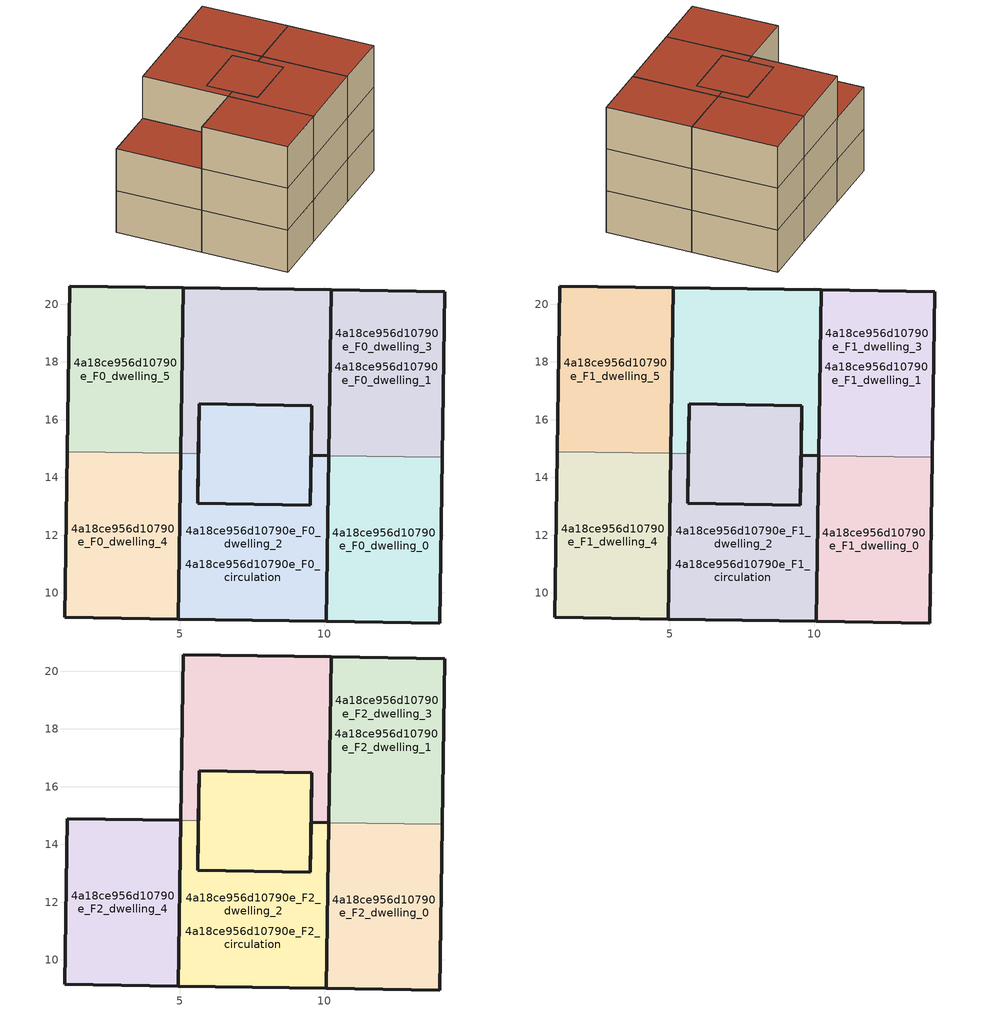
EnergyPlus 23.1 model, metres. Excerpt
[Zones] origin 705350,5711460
4a18ce956d10790e_F0_dwelling_0
 floor ground (EU_floor_Construction): 14.1,14.69 14.01,8.96 10.07,9.02 10.15,14.75 z0
 wall outside (EU_wall_Construction): 10.15,14.75 10.07,9.02 14.01,8.96 14.1,14.69 z0:3
 wall to 4a18ce956d10790e_F0_dwelling_1 (EU_wall_Construction): 14.1,14.69 10.15,14.75 z0:3
4a18ce956d10790e_F0_dwelling_1
 floor ground (EU_floor_Construction): 10.24,20.49 10.24,20.43 10.15,14.75 9.55,14.76 9.57,16.48 5.68,16.54 5.65,14.82 5.04,14.83 5.13,20.57 z0; 14.18,20.43 14.1,14.69 10.15,14.75 10.24,20.43 10.24,20.49 z0
 wall outside (EU_wall_Construction): 14.1,14.69 14.18,20.43 10.24,20.49 10.15,14.75 z0:3
4a18ce956d10790e_F0_dwelling_2
 floor ground (EU_floor_Construction): 10.15,14.75 10.07,9.02 4.96,9.1 5.04,14.83 5.65,14.82 5.62,13.1 9.52,13.04 9.55,14.76 z0; 9.57,16.48 9.52,13.04 5.62,13.1 5.65,14.82 5.68,16.54 z0
 wall outside (EU_wall_Construction): 5.04,14.83 4.96,9.1 10.07,9.02 10.15,14.75 9.55,14.76 9.52,13.04 5.62,13.1 5.65,14.82 z0:3
 wall to 4a18ce956d10790e_F0_dwelling_3 (EU_wall_Construction): 5.65,14.82 5.04,14.83 z0:3
4a18ce956d10790e_F0_dwelling_3
 floor ground (EU_floor_Construction): 10.24,20.49 10.24,20.43 10.15,14.75 9.55,14.76 9.57,16.48 5.68,16.54 5.65,14.82 5.04,14.83 5.13,20.57 z0; 14.18,20.43 14.1,14.69 10.15,14.75 10.23,19.56 10.24,20.49 z0; 9.57,16.48 9.52,13.04 5.62,13.1 5.65,14.82 5.68,16.54 z0
 wall outside (EU_wall_Construction): 5.65,14.82 5.68,16.54 9.57,16.48 9.55,14.76 10.15,14.75 10.24,20.49 5.13,20.57 5.04,14.83 z0:3
4a18ce956d10790e_F0_dwelling_4
 floor ground (EU_floor_Construction): 5.04,14.83 4.96,9.1 1.01,9.16 1.1,14.89 z0
 wall outside (EU_wall_Construction): 1.1,14.89 1.01,9.16 4.96,9.1 5.04,14.83 z0:3
 wall to 4a18ce956d10790e_F0_dwelling_5 (EU_wall_Construction): 5.04,14.83 1.1,14.89 z0:3
4a18ce956d10790e_F0_dwelling_5
 floor ground (EU_floor_Construction): 5.13,20.57 5.04,14.83 1.1,14.89 1.19,20.63 z0
 wall outside (EU_wall_Construction): 5.04,14.83 5.13,20.57 1.19,20.63 1.1,14.89 z0:3
4a18ce956d10790e_F0_circulation
 floor ground (EU_floor_Construction): 10.15,14.75 10.07,9.02 4.96,9.1 5.04,14.83 5.65,14.82 5.62,13.1 9.52,13.04 9.55,14.76 z0; 9.57,16.48 9.52,13.04 5.62,13.1 5.65,14.82 5.68,16.54 z0; 10.24,20.49 10.15,14.75 9.55,14.76 9.57,16.48 5.68,16.54 5.65,14.82 5.04,14.83 5.13,20.57 z0
 wall outside (EU_wall_Construction): 5.68,16.54 5.62,13.1 9.52,13.04 9.57,16.48 5.68,16.54 z0:3
4a18ce956d10790e_F1_dwelling_0
 floor to 4a18ce956d10790e_F0_dwelling_0 (EU_floor_Construction): 14.1,14.69 14.01,8.96 10.07,9.02 10.15,14.75 z3
 wall outside (EU_wall_Construction): 10.15,14.75 10.07,9.02 14.01,8.96 14.1,14.69 z3:6
 wall to 4a18ce956d10790e_F1_dwelling_1 (EU_wall_Construction): 14.1,14.69 10.15,14.75 z3:6
4a18ce956d10790e_F1_dwelling_1
 floor outside (EU_floor_Construction): 10.24,20.49 10.24,20.43 10.15,14.75 9.55,14.76 9.57,16.48 5.68,16.54 5.65,14.82 5.04,14.83 5.13,20.57 z3
 floor to 4a18ce956d10790e_F0_dwelling_1 (EU_floor_Construction): 14.18,20.43 14.1,14.69 10.15,14.75 10.23,19.9 10.24,20.49 z3
 wall outside (EU_wall_Construction): 14.1,14.69 14.18,20.43 10.24,20.49 10.15,14.75 z3:6
4a18ce956d10790e_F1_dwelling_2
 floor outside (EU_floor_Construction): 10.15,14.75 10.07,9.02 4.96,9.1 5.04,14.83 5.65,14.82 5.62,13.1 9.52,13.04 9.55,14.76 z3; 9.57,16.48 9.52,13.04 5.62,13.1 5.65,14.82 5.68,16.54 z3
 wall outside (EU_wall_Construction): 5.04,14.83 4.96,9.1 10.07,9.02 10.15,14.75 9.55,14.76 9.52,13.04 5.62,13.1 5.65,14.82 z3:6
 wall to 4a18ce956d10790e_F1_dwelling_3 (EU_wall_Construction): 5.65,14.82 5.04,14.83 z3:6
4a18ce956d10790e_F1_dwelling_3
 floor outside (EU_floor_Construction): 9.57,16.48 9.52,13.04 5.62,13.1 5.65,14.82 5.68,16.54 z3
 floor to 4a18ce956d10790e_F0_dwelling_3 (EU_floor_Construction): 10.24,20.49 10.24,20.43 10.15,14.75 9.55,14.76 9.57,16.48 5.68,16.54 5.65,14.82 5.04,14.83 5.13,20.57 z3; 14.18,20.43 14.1,14.69 10.15,14.75 10.23,19.56 10.24,20.49 z3
 wall outside (EU_wall_Construction): 5.65,14.82 5.68,16.54 9.57,16.48 9.55,14.76 10.15,14.75 10.24,20.49 5.13,20.57 5.04,14.83 z3:6
4a18ce956d10790e_F1_dwelling_4
 floor to 4a18ce956d10790e_F0_dwelling_4 (EU_floor_Construction): 5.04,14.83 4.96,9.1 1.01,9.16 1.1,14.89 z3
 wall outside (EU_wall_Construction): 1.1,14.89 1.01,9.16 4.96,9.1 5.04,14.83 z3:6
 wall to 4a18ce956d10790e_F1_dwelling_5 (EU_wall_Construction): 5.04,14.83 1.1,14.89 z3:6
4a18ce956d10790e_F1_dwelling_5
 floor to 4a18ce956d10790e_F0_dwelling_5 (EU_floor_Construction): 5.13,20.57 5.04,14.83 1.1,14.89 1.19,20.63 z3
 wall outside (EU_wall_Construction): 5.04,14.83 5.13,20.57 1.19,20.63 1.1,14.89 z3:6
 roof outside (EU_roof_Construction): 5.04,14.83 5.13,20.57 1.19,20.63 1.1,14.89 z6
4a18ce956d10790e_F1_circulation
 floor to 4a18ce956d10790e_F0_circulation (EU_floor_Construction): 10.15,14.75 10.07,9.02 4.96,9.1 5.04,14.83 5.65,14.82 5.62,13.1 9.52,13.04 9.55,14.76 z3; 9.57,16.48 9.52,13.04 5.62,13.1 5.65,14.82 5.68,16.54 z3; 10.24,20.49 10.15,14.75 9.55,14.76 9.57,16.48 5.68,16.54 5.65,14.82 5.04,14.83 5.13,20.57 z3
 wall outside (EU_wall_Construction): 5.68,16.54 5.62,13.1 9.52,13.04 9.57,16.48 5.68,16.54 z3:6
4a18ce956d10790e_F2_dwelling_0
 floor to 4a18ce956d10790e_F1_dwelling_0 (EU_floor_Construction): 14.1,14.69 14.01,8.96 10.07,9.02 10.15,14.75 z6
 wall outside (EU_wall_Construction): 10.15,14.75 10.07,9.02 14.01,8.96 14.1,14.69 z6:9
 wall to 4a18ce956d10790e_F2_dwelling_1 (EU_wall_Construction): 14.1,14.69 10.15,14.75 z6:9
 roof outside (EU_roof_Construction): 14.01,8.96 14.1,14.69 10.15,14.75 10.07,9.02 z9
4a18ce956d10790e_F2_dwelling_1
 floor outside (EU_floor_Construction): 10.24,20.49 10.24,20.43 10.15,14.75 9.55,14.76 9.57,16.48 5.68,16.54 5.65,14.82 5.04,14.83 5.13,20.57 z6
 floor to 4a18ce956d10790e_F1_dwelling_1 (EU_floor_Construction): 14.18,20.43 14.1,14.69 10.15,14.75 10.23,19.9 10.24,20.49 z6
 wall outside (EU_wall_Construction): 14.1,14.69 14.18,20.43 10.24,20.49 10.15,14.75 z6:9
 roof outside (EU_roof_Construction): 10.24,20.43 10.24,20.49 5.13,20.57 5.04,14.83 5.65,14.82 5.68,16.54 9.57,16.48 9.55,14.76 10.15,14.75 z9; 14.1,14.69 14.18,20.43 10.24,20.49 10.24,20.43 10.15,14.75 z9
4a18ce956d10790e_F2_dwelling_2
 floor outside (EU_floor_Construction): 10.15,14.75 10.07,9.02 4.96,9.1 5.04,14.83 5.65,14.82 5.62,13.1 9.52,13.04 9.55,14.76 z6; 9.57,16.48 9.52,13.04 5.62,13.1 5.65,14.82 5.68,16.54 z6
 wall outside (EU_wall_Construction): 5.04,14.83 4.96,9.1 10.07,9.02 10.15,14.75 9.55,14.76 9.52,13.04 5.62,13.1 5.65,14.82 z6:9
 wall to 4a18ce956d10790e_F2_dwelling_3 (EU_wall_Construction): 5.65,14.82 5.04,14.83 z6:9
 roof outside (EU_roof_Construction): 9.52,13.04 9.57,16.48 5.68,16.54 5.65,14.82 5.62,13.1 z9; 10.07,9.02 10.15,14.75 9.55,14.76 9.52,13.04 5.62,13.1 5.65,14.82 5.04,14.83 4.96,9.1 z9
4a18ce956d10790e_F2_dwelling_3
 floor outside (EU_floor_Construction): 9.57,16.48 9.52,13.04 5.62,13.1 5.65,14.82 5.68,16.54 z6
 floor to 4a18ce956d10790e_F1_dwelling_3 (EU_floor_Construction): 10.24,20.49 10.24,20.43 10.15,14.75 9.55,14.76 9.57,16.48 5.68,16.54 5.65,14.82 5.04,14.83 5.13,20.57 z6; 14.18,20.43 14.1,14.69 10.15,14.75 10.23,19.56 10.24,20.49 z6
 wall outside (EU_wall_Construction): 5.65,14.82 5.68,16.54 9.57,16.48 9.55,14.76 10.15,14.75 10.24,20.49 5.13,20.57 5.04,14.83 z6:9
 roof outside (EU_roof_Construction): 10.24,20.43 10.24,20.49 5.13,20.57 5.04,14.83 5.65,14.82 5.68,16.54 9.57,16.48 9.55,14.76 10.15,14.75 z9; 14.1,14.69 14.18,20.43 10.24,20.49 10.23,19.56 10.15,14.75 z9; 9.52,13.04 9.57,16.48 5.68,16.54 5.65,14.82 5.62,13.1 z9
4a18ce956d10790e_F2_dwelling_4
 floor to 4a18ce956d10790e_F1_dwelling_4 (EU_floor_Construction): 5.04,14.83 4.96,9.1 1.01,9.16 1.1,14.89 z6
 wall outside (EU_wall_Construction): 4.96,9.1 5.04,14.83 1.1,14.89 1.01,9.16 4.96,9.1 z6:9
 roof outside (EU_roof_Construction): 4.96,9.1 5.04,14.83 1.1,14.89 1.01,9.16 z9
4a18ce956d10790e_F2_circulation
 floor to 4a18ce956d10790e_F1_circulation (EU_floor_Construction): 10.15,14.75 10.07,9.02 4.96,9.1 5.04,14.83 5.65,14.82 5.62,13.1 9.52,13.04 9.55,14.76 z6; 9.57,16.48 9.52,13.04 5.62,13.1 5.65,14.82 5.68,16.54 z6; 10.24,20.49 10.15,14.75 9.55,14.76 9.57,16.48 5.68,16.54 5.65,14.82 5.04,14.83 5.13,20.57 z6
 wall outside (EU_wall_Construction): 5.68,16.54 5.62,13.1 9.52,13.04 9.57,16.48 5.68,16.54 z6:9
 roof outside (EU_roof_Construction): 10.07,9.02 10.15,14.75 9.55,14.76 9.52,13.04 5.62,13.1 5.65,14.82 5.04,14.83 4.96,9.1 z9; 9.52,13.04 9.57,16.48 5.68,16.54 5.65,14.82 5.62,13.1 z9; 10.15,14.75 10.24,20.49 5.13,20.57 5.04,14.83 5.65,14.82 5.68,16.54 9.57,16.48 9.55,14.76 z9
shading: 14.03,10.91 14.16,18.78 z0:6
[Building]
EU S2 Campaign: North Axis=0; Terrain=City; Solar Distribution=FullExterior
[Site:Location]
London: Latitude=51.5; Longitude=-0.5; Time Zone=0; Elevation=25
[SizingPeriod:WeatherFileDays]
AnnualSizingPeriod: Begin Month=1; Begin Day of Month=1; End Month=12; End Day of Month=31; Day of Week for Start Day=Monday; Use Weather File Daylight Saving Period=No; Use Weather File Rain and Snow Indicators=No
[MATERIAL]
EU_InternalMass_Material: Roughness=MediumRough; Thickness=0.1; Conductivity=1; Density=1800; Specific Heat=900; Thermal Absorptance=0.9; Solar Absorptance=0.7; Visible Absorptance=0.7
[MATERIAL:NOMASS] Roughness=MediumRough; Thermal Absorptance=0.9; Solar Absorptance=0.7; Visible Absorptance=0.7
Name | Thermal Resistance
EU_wall_NoMass | 1.04674
EU_roof_NoMass | 4.32442
EU_floor_NoMass | 2.04616
[CONSTRUCTION]
EU_wall_Construction: EU_wall_NoMass
EU_roof_Construction: EU_roof_NoMass
EU_floor_Construction: EU_floor_NoMass
EU_InternalMass_Construction: EU_InternalMass_Material
[ZONE] Type=1; Multiplier=1; Ceiling Height=autocalculate; Floor Area=autocalculate; Part of Total Floor Area=Yes
Name | Volume
4a18ce956d10790e_F0_dwelling_0; 4a18ce956d10790e_F1_dwelling_0; 4a18ce956d10790e_F2_dwelling_0 | 67.8567
4a18ce956d10790e_F0_dwelling_1 | 135.713
4a18ce956d10790e_F1_dwelling_1; 4a18ce956d10790e_F2_dwelling_1 | 135.714
4a18ce956d10790e_F0_dwelling_2; 4a18ce956d10790e_F1_dwelling_2; 4a18ce956d10790e_F2_dwelling_2 | 108.125
4a18ce956d10790e_F0_dwelling_3; 4a18ce956d10790e_F1_dwelling_3; 4a18ce956d10790e_F2_dwelling_3 | 175.982
4a18ce956d10790e_F0_dwelling_4; 4a18ce956d10790e_F1_dwelling_4; 4a18ce956d10790e_F2_dwelling_4; 4a18ce956d10790e_F0_dwelling_5; 4a18ce956d10790e_F1_dwelling_5 | 67.8574
4a18ce956d10790e_F0_circulation; 4a18ce956d10790e_F1_circulation; 4a18ce956d10790e_F2_circulation | 175.981
[INTERNALMASS] Construction=EU_InternalMass_Construction
Name | Zone or ZoneList | Surface Area
4a18ce956d10790e_F0_dwelling_0_EU_InternalMass | 4a18ce956d10790e_F0_dwelling_0 | 22.6191
4a18ce956d10790e_F0_dwelling_1_EU_InternalMass | 4a18ce956d10790e_F0_dwelling_1 | 22.6191
4a18ce956d10790e_F0_dwelling_2_EU_InternalMass | 4a18ce956d10790e_F0_dwelling_2 | 22.6191
4a18ce956d10790e_F0_dwelling_3_EU_InternalMass | 4a18ce956d10790e_F0_dwelling_3 | 22.6191
4a18ce956d10790e_F0_dwelling_4_EU_InternalMass | 4a18ce956d10790e_F0_dwelling_4 | 22.6191
4a18ce956d10790e_F0_dwelling_5_EU_InternalMass | 4a18ce956d10790e_F0_dwelling_5 | 22.6191
4a18ce956d10790e_F1_dwelling_0_EU_InternalMass | 4a18ce956d10790e_F1_dwelling_0 | 22.6191
4a18ce956d10790e_F1_dwelling_1_EU_InternalMass | 4a18ce956d10790e_F1_dwelling_1 | 22.6191
4a18ce956d10790e_F1_dwelling_2_EU_InternalMass | 4a18ce956d10790e_F1_dwelling_2 | 22.6191
4a18ce956d10790e_F1_dwelling_3_EU_InternalMass | 4a18ce956d10790e_F1_dwelling_3 | 22.6191
4a18ce956d10790e_F1_dwelling_4_EU_InternalMass | 4a18ce956d10790e_F1_dwelling_4 | 22.6191
4a18ce956d10790e_F1_dwelling_5_EU_InternalMass | 4a18ce956d10790e_F1_dwelling_5 | 22.6191
4a18ce956d10790e_F2_dwelling_0_EU_InternalMass | 4a18ce956d10790e_F2_dwelling_0 | 22.6191
4a18ce956d10790e_F2_dwelling_1_EU_InternalMass | 4a18ce956d10790e_F2_dwelling_1 | 22.6191
4a18ce956d10790e_F2_dwelling_2_EU_InternalMass | 4a18ce956d10790e_F2_dwelling_2 | 45.2382
4a18ce956d10790e_F2_dwelling_3_EU_InternalMass | 4a18ce956d10790e_F2_dwelling_3 | 22.6191
4a18ce956d10790e_F2_dwelling_4_EU_InternalMass | 4a18ce956d10790e_F2_dwelling_4 | 22.6191
[OTHEREQUIPMENT] Fuel Type=Electricity; Design Level Calculation Method=Watts/Area; Power per Zone Floor Area=1; Fraction Latent=0; Fraction Radiant=0; Fraction Lost=0; Carbon Dioxide Generation Rate=0; EndUse Subcategory=EU_Step8_InternalGains
Name | Zone or ZoneList or Space or SpaceList | Schedule
EU_Step8_InternalGain_4a18ce956d10790e_F0_dwelling_0_f000 | 4a18ce956d10790e_F0_dwelling_0 | EU_Step8_GainSchedule_4a18ce956d10790e_F0_dwelling_0_f000
EU_Step8_InternalGain_4a18ce956d10790e_F0_dwelling_1_f000 | 4a18ce956d10790e_F0_dwelling_1 | EU_Step8_GainSchedule_4a18ce956d10790e_F0_dwelling_1_f000
EU_Step8_InternalGain_4a18ce956d10790e_F0_dwelling_2_f000 | 4a18ce956d10790e_F0_dwelling_2 | EU_Step8_GainSchedule_4a18ce956d10790e_F0_dwelling_2_f000
EU_Step8_InternalGain_4a18ce956d10790e_F0_dwelling_3_f000 | 4a18ce956d10790e_F0_dwelling_3 | EU_Step8_GainSchedule_4a18ce956d10790e_F0_dwelling_3_f000
EU_Step8_InternalGain_4a18ce956d10790e_F0_dwelling_4_f000 | 4a18ce956d10790e_F0_dwelling_4 | EU_Step8_GainSchedule_4a18ce956d10790e_F0_dwelling_4_f000
EU_Step8_InternalGain_4a18ce956d10790e_F0_dwelling_5_f000 | 4a18ce956d10790e_F0_dwelling_5 | EU_Step8_GainSchedule_4a18ce956d10790e_F0_dwelling_5_f000
EU_Step8_InternalGain_4a18ce956d10790e_F1_dwelling_0_f000 | 4a18ce956d10790e_F1_dwelling_0 | EU_Step8_GainSchedule_4a18ce956d10790e_F1_dwelling_0_f000
EU_Step8_InternalGain_4a18ce956d10790e_F1_dwelling_1_f000 | 4a18ce956d10790e_F1_dwelling_1 | EU_Step8_GainSchedule_4a18ce956d10790e_F1_dwelling_1_f000
EU_Step8_InternalGain_4a18ce956d10790e_F1_dwelling_2_f000 | 4a18ce956d10790e_F1_dwelling_2 | EU_Step8_GainSchedule_4a18ce956d10790e_F1_dwelling_2_f000
EU_Step8_InternalGain_4a18ce956d10790e_F1_dwelling_3_f000 | 4a18ce956d10790e_F1_dwelling_3 | EU_Step8_GainSchedule_4a18ce956d10790e_F1_dwelling_3_f000
EU_Step8_InternalGain_4a18ce956d10790e_F1_dwelling_4_f000 | 4a18ce956d10790e_F1_dwelling_4 | EU_Step8_GainSchedule_4a18ce956d10790e_F1_dwelling_4_f000
EU_Step8_InternalGain_4a18ce956d10790e_F1_dwelling_5_f000 | 4a18ce956d10790e_F1_dwelling_5 | EU_Step8_GainSchedule_4a18ce956d10790e_F1_dwelling_5_f000
EU_Step8_InternalGain_4a18ce956d10790e_F2_dwelling_0_f000 | 4a18ce956d10790e_F2_dwelling_0 | EU_Step8_GainSchedule_4a18ce956d10790e_F2_dwelling_0_f000
EU_Step8_InternalGain_4a18ce956d10790e_F2_dwelling_1_f000 | 4a18ce956d10790e_F2_dwelling_1 | EU_Step8_GainSchedule_4a18ce956d10790e_F2_dwelling_1_f000
EU_Step8_InternalGain_4a18ce956d10790e_F2_dwelling_2_f000 | 4a18ce956d10790e_F2_dwelling_2 | EU_Step8_GainSchedule_4a18ce956d10790e_F2_dwelling_2_f000
EU_Step8_InternalGain_4a18ce956d10790e_F2_dwelling_3_f000 | 4a18ce956d10790e_F2_dwelling_3 | EU_Step8_GainSchedule_4a18ce956d10790e_F2_dwelling_3_f000
EU_Step8_InternalGain_4a18ce956d10790e_F2_dwelling_4_f000 | 4a18ce956d10790e_F2_dwelling_4 | EU_Step8_GainSchedule_4a18ce956d10790e_F2_dwelling_4_f000
[ZONEINFILTRATION:DESIGNFLOWRATE] Schedule=EU_AlwaysOn; Design Flow Rate Calculation Method=Flow/Area; Flow Rate per Floor Area=0.0005; Constant Term Coefficient=1; Temperature Term Coefficient=0; Velocity Term Coefficient=0; Velocity Squared Term Coefficient=0
Name | Zone or ZoneList or Space or SpaceList
EU_Circulation_Infiltration_4a18ce956d10790e_F0_circulation | 4a18ce956d10790e_F0_circulation
EU_Circulation_Infiltration_4a18ce956d10790e_F1_circulation | 4a18ce956d10790e_F1_circulation
EU_Circulation_Infiltration_4a18ce956d10790e_F2_circulation | 4a18ce956d10790e_F2_circulation
[ZONEVENTILATION:DESIGNFLOWRATE] Schedule=EU_AlwaysOn; Design Flow Rate Calculation Method=AirChanges/Hour; Air Changes per Hour=0.488719; Ventilation Type=Natural; Fan Pressure Rise=0; Fan Total Efficiency=1; Constant Term Coefficient=1; Temperature Term Coefficient=0; Velocity Term Coefficient=0; Velocity Squared Term Coefficient=0; Minimum Indoor Temperature=-100; Maximum Indoor Temperature=100; Delta Temperature=-100; Minimum Outdoor Temperature=-100; Maximum Outdoor Temperature=100; Maximum Wind Speed=40
Name | Zone or ZoneList or Space or SpaceList
EU_ConstantAir_4a18ce956d10790e_F0_dwelling_0 | 4a18ce956d10790e_F0_dwelling_0
EU_ConstantAir_4a18ce956d10790e_F0_dwelling_1 | 4a18ce956d10790e_F0_dwelling_1
EU_ConstantAir_4a18ce956d10790e_F0_dwelling_2 | 4a18ce956d10790e_F0_dwelling_2
EU_ConstantAir_4a18ce956d10790e_F0_dwelling_3 | 4a18ce956d10790e_F0_dwelling_3
EU_ConstantAir_4a18ce956d10790e_F0_dwelling_4 | 4a18ce956d10790e_F0_dwelling_4
EU_ConstantAir_4a18ce956d10790e_F0_dwelling_5 | 4a18ce956d10790e_F0_dwelling_5
EU_ConstantAir_4a18ce956d10790e_F1_dwelling_0 | 4a18ce956d10790e_F1_dwelling_0
EU_ConstantAir_4a18ce956d10790e_F1_dwelling_1 | 4a18ce956d10790e_F1_dwelling_1
EU_ConstantAir_4a18ce956d10790e_F1_dwelling_2 | 4a18ce956d10790e_F1_dwelling_2
EU_ConstantAir_4a18ce956d10790e_F1_dwelling_3 | 4a18ce956d10790e_F1_dwelling_3
EU_ConstantAir_4a18ce956d10790e_F1_dwelling_4 | 4a18ce956d10790e_F1_dwelling_4
EU_ConstantAir_4a18ce956d10790e_F1_dwelling_5 | 4a18ce956d10790e_F1_dwelling_5
EU_ConstantAir_4a18ce956d10790e_F2_dwelling_0 | 4a18ce956d10790e_F2_dwelling_0
EU_ConstantAir_4a18ce956d10790e_F2_dwelling_1 | 4a18ce956d10790e_F2_dwelling_1
EU_ConstantAir_4a18ce956d10790e_F2_dwelling_2 | 4a18ce956d10790e_F2_dwelling_2
EU_ConstantAir_4a18ce956d10790e_F2_dwelling_3 | 4a18ce956d10790e_F2_dwelling_3
EU_ConstantAir_4a18ce956d10790e_F2_dwelling_4 | 4a18ce956d10790e_F2_dwelling_4
[HVACTEMPLATE:THERMOSTAT] Constant Heating Setpoint=20; Constant Cooling Setpoint=50
EU_HeatOnly_4a18ce956d10790e_F0_dwelling_0; EU_HeatOnly_4a18ce956d10790e_F0_dwelling_1; EU_HeatOnly_4a18ce956d10790e_F0_dwelling_2; EU_HeatOnly_4a18ce956d10790e_F0_dwelling_3; EU_HeatOnly_4a18ce956d10790e_F0_dwelling_4; EU_HeatOnly_4a18ce956d10790e_F0_dwelling_5; EU_HeatOnly_4a18ce956d10790e_F1_dwelling_0; EU_HeatOnly_4a18ce956d10790e_F1_dwelling_1; EU_HeatOnly_4a18ce956d10790e_F1_dwelling_2; EU_HeatOnly_4a18ce956d10790e_F1_dwelling_3; EU_HeatOnly_4a18ce956d10790e_F1_dwelling_4; EU_HeatOnly_4a18ce956d10790e_F1_dwelling_5; EU_HeatOnly_4a18ce956d10790e_F2_dwelling_0; EU_HeatOnly_4a18ce956d10790e_F2_dwelling_1; EU_HeatOnly_4a18ce956d10790e_F2_dwelling_2; EU_HeatOnly_4a18ce956d10790e_F2_dwelling_3; EU_HeatOnly_4a18ce956d10790e_F2_dwelling_4
[HVACTEMPLATE:ZONE:IDEALLOADSAIRSYSTEM] System Availability Schedule=EU_AlwaysOn; Maximum Heating Supply Air Temperature=50; Minimum Cooling Supply Air Temperature=13; Maximum Heating Supply Air Humidity Ratio=0.0156; Minimum Cooling Supply Air Humidity Ratio=0.0077; Heating Limit=NoLimit; Cooling Limit=NoLimit; Heating Availability Schedule=EU_AlwaysOn; Cooling Availability Schedule=EU_CoolingOff; Dehumidification Control Type=ConstantSensibleHeatRatio; Cooling Sensible Heat Ratio=0.7; Dehumidification Setpoint=60; Humidification Control Type=None; Humidification Setpoint=30; Outdoor Air Method=None; Outdoor Air Flow Rate per Person=0.00944; Outdoor Air Flow Rate per Zone Floor Area=0; Outdoor Air Flow Rate per Zone=0; Demand Controlled Ventilation Type=None; Outdoor Air Economizer Type=NoEconomizer; Heat Recovery Type=None; Sensible Heat Recovery Effectiveness=0.7; Latent Heat Recovery Effectiveness=0.65
Name | Template Thermostat
4a18ce956d10790e_F0_dwelling_0 | EU_HeatOnly_4a18ce956d10790e_F0_dwelling_0
4a18ce956d10790e_F0_dwelling_1 | EU_HeatOnly_4a18ce956d10790e_F0_dwelling_1
4a18ce956d10790e_F0_dwelling_2 | EU_HeatOnly_4a18ce956d10790e_F0_dwelling_2
4a18ce956d10790e_F0_dwelling_3 | EU_HeatOnly_4a18ce956d10790e_F0_dwelling_3
4a18ce956d10790e_F0_dwelling_4 | EU_HeatOnly_4a18ce956d10790e_F0_dwelling_4
4a18ce956d10790e_F0_dwelling_5 | EU_HeatOnly_4a18ce956d10790e_F0_dwelling_5
4a18ce956d10790e_F1_dwelling_0 | EU_HeatOnly_4a18ce956d10790e_F1_dwelling_0
4a18ce956d10790e_F1_dwelling_1 | EU_HeatOnly_4a18ce956d10790e_F1_dwelling_1
4a18ce956d10790e_F1_dwelling_2 | EU_HeatOnly_4a18ce956d10790e_F1_dwelling_2
4a18ce956d10790e_F1_dwelling_3 | EU_HeatOnly_4a18ce956d10790e_F1_dwelling_3
4a18ce956d10790e_F1_dwelling_4 | EU_HeatOnly_4a18ce956d10790e_F1_dwelling_4
4a18ce956d10790e_F1_dwelling_5 | EU_HeatOnly_4a18ce956d10790e_F1_dwelling_5
4a18ce956d10790e_F2_dwelling_0 | EU_HeatOnly_4a18ce956d10790e_F2_dwelling_0
4a18ce956d10790e_F2_dwelling_1 | EU_HeatOnly_4a18ce956d10790e_F2_dwelling_1
4a18ce956d10790e_F2_dwelling_2 | EU_HeatOnly_4a18ce956d10790e_F2_dwelling_2
4a18ce956d10790e_F2_dwelling_3 | EU_HeatOnly_4a18ce956d10790e_F2_dwelling_3
4a18ce956d10790e_F2_dwelling_4 | EU_HeatOnly_4a18ce956d10790e_F2_dwelling_4
[SIZING:ZONE] Zone Cooling Design Supply Air Temperature Input Method=SupplyAirTemperature; Zone Cooling Design Supply Air Temperature=13; Zone Heating Design Supply Air Temperature Input Method=SupplyAirTemperature; Zone Heating Design Supply Air Temperature=50; Zone Cooling Design Supply Air Humidity Ratio=0.008; Zone Heating Design Supply Air Humidity Ratio=0.008; Cooling Design Air Flow Method=DesignDay; Cooling Design Air Flow Rate=0; Cooling Minimum Air Flow per Zone Floor Area=0.000762; Cooling Minimum Air Flow=0; Cooling Minimum Air Flow Fraction=0.2; Heating Design Air Flow Method=DesignDay; Heating Design Air Flow Rate=0; Heating Maximum Air Flow per Zone Floor Area=0.002032; Heating Maximum Air Flow=0.141576; Heating Maximum Air Flow Fraction=0.3; Account for Dedicated Outdoor Air System=No; Dedicated Outdoor Air System Control Strategy=NeutralSupplyAir; Dedicated Outdoor Air Low Setpoint Temperature for Design=autosize; Dedicated Outdoor Air High Setpoint Temperature for Design=autosize; Zone Load Sizing Method=Sensible Load Only No Latent Load; Zone Latent Cooling Design Supply Air Humidity Ratio Input Method=HumidityRatioDifference; Zone Cooling Design Supply Air Humidity Ratio Difference=0.005; Zone Latent Heating Design Supply Air Humidity Ratio Input Method=HumidityRatioDifference; Zone Humidification Design Supply Air Humidity Ratio Difference=0.005
4a18ce956d10790e_F0_dwelling_0; 4a18ce956d10790e_F0_dwelling_1; 4a18ce956d10790e_F0_dwelling_2; 4a18ce956d10790e_F0_dwelling_3; 4a18ce956d10790e_F0_dwelling_4; 4a18ce956d10790e_F0_dwelling_5; 4a18ce956d10790e_F1_dwelling_0; 4a18ce956d10790e_F1_dwelling_1; 4a18ce956d10790e_F1_dwelling_2; 4a18ce956d10790e_F1_dwelling_3; 4a18ce956d10790e_F1_dwelling_4; 4a18ce956d10790e_F1_dwelling_5; 4a18ce956d10790e_F2_dwelling_0; 4a18ce956d10790e_F2_dwelling_1; 4a18ce956d10790e_F2_dwelling_2; 4a18ce956d10790e_F2_dwelling_3; 4a18ce956d10790e_F2_dwelling_4
[SCHEDULE:CONSTANT]
Name | Hourly Value
EU_AlwaysOn | 1
EU_CoolingOff | 0
[SCHEDULE:FILE] Column Number=1; Rows to Skip at Top=0; Number of Hours of Data=8760; Column Separator=Comma; Interpolate to Timestep=No; Minutes per Item=60; Adjust Schedule for Daylight Savings=Yes
Name | File
EU_Step8_GainSchedule_4a18ce956d10790e_F0_dwelling_0_f000 | ../../schedules/4a18ce956d10790e/4a18ce956d10790e_F0_dwelling_0_f000_gain.csv
EU_Step8_GainSchedule_4a18ce956d10790e_F0_dwelling_1_f000 | ../../schedules/4a18ce956d10790e/4a18ce956d10790e_F0_dwelling_1_f000_gain.csv
EU_Step8_GainSchedule_4a18ce956d10790e_F0_dwelling_2_f000 | ../../schedules/4a18ce956d10790e/4a18ce956d10790e_F0_dwelling_2_f000_gain.csv
EU_Step8_GainSchedule_4a18ce956d10790e_F0_dwelling_3_f000 | ../../schedules/4a18ce956d10790e/4a18ce956d10790e_F0_dwelling_3_f000_gain.csv
EU_Step8_GainSchedule_4a18ce956d10790e_F0_dwelling_4_f000 | ../../schedules/4a18ce956d10790e/4a18ce956d10790e_F0_dwelling_4_f000_gain.csv
EU_Step8_GainSchedule_4a18ce956d10790e_F0_dwelling_5_f000 | ../../schedules/4a18ce956d10790e/4a18ce956d10790e_F0_dwelling_5_f000_gain.csv
EU_Step8_GainSchedule_4a18ce956d10790e_F1_dwelling_0_f000 | ../../schedules/4a18ce956d10790e/4a18ce956d10790e_F1_dwelling_0_f000_gain.csv
EU_Step8_GainSchedule_4a18ce956d10790e_F1_dwelling_1_f000 | ../../schedules/4a18ce956d10790e/4a18ce956d10790e_F1_dwelling_1_f000_gain.csv
EU_Step8_GainSchedule_4a18ce956d10790e_F1_dwelling_2_f000 | ../../schedules/4a18ce956d10790e/4a18ce956d10790e_F1_dwelling_2_f000_gain.csv
EU_Step8_GainSchedule_4a18ce956d10790e_F1_dwelling_3_f000 | ../../schedules/4a18ce956d10790e/4a18ce956d10790e_F1_dwelling_3_f000_gain.csv
EU_Step8_GainSchedule_4a18ce956d10790e_F1_dwelling_4_f000 | ../../schedules/4a18ce956d10790e/4a18ce956d10790e_F1_dwelling_4_f000_gain.csv
EU_Step8_GainSchedule_4a18ce956d10790e_F1_dwelling_5_f000 | ../../schedules/4a18ce956d10790e/4a18ce956d10790e_F1_dwelling_5_f000_gain.csv
EU_Step8_GainSchedule_4a18ce956d10790e_F2_dwelling_0_f000 | ../../schedules/4a18ce956d10790e/4a18ce956d10790e_F2_dwelling_0_f000_gain.csv
EU_Step8_GainSchedule_4a18ce956d10790e_F2_dwelling_1_f000 | ../../schedules/4a18ce956d10790e/4a18ce956d10790e_F2_dwelling_1_f000_gain.csv
EU_Step8_GainSchedule_4a18ce956d10790e_F2_dwelling_2_f000 | ../../schedules/4a18ce956d10790e/4a18ce956d10790e_F2_dwelling_2_f000_gain.csv
EU_Step8_GainSchedule_4a18ce956d10790e_F2_dwelling_3_f000 | ../../schedules/4a18ce956d10790e/4a18ce956d10790e_F2_dwelling_3_f000_gain.csv
EU_Step8_GainSchedule_4a18ce956d10790e_F2_dwelling_4_f000 | ../../schedules/4a18ce956d10790e/4a18ce956d10790e_F2_dwelling_4_f000_gain.csv
